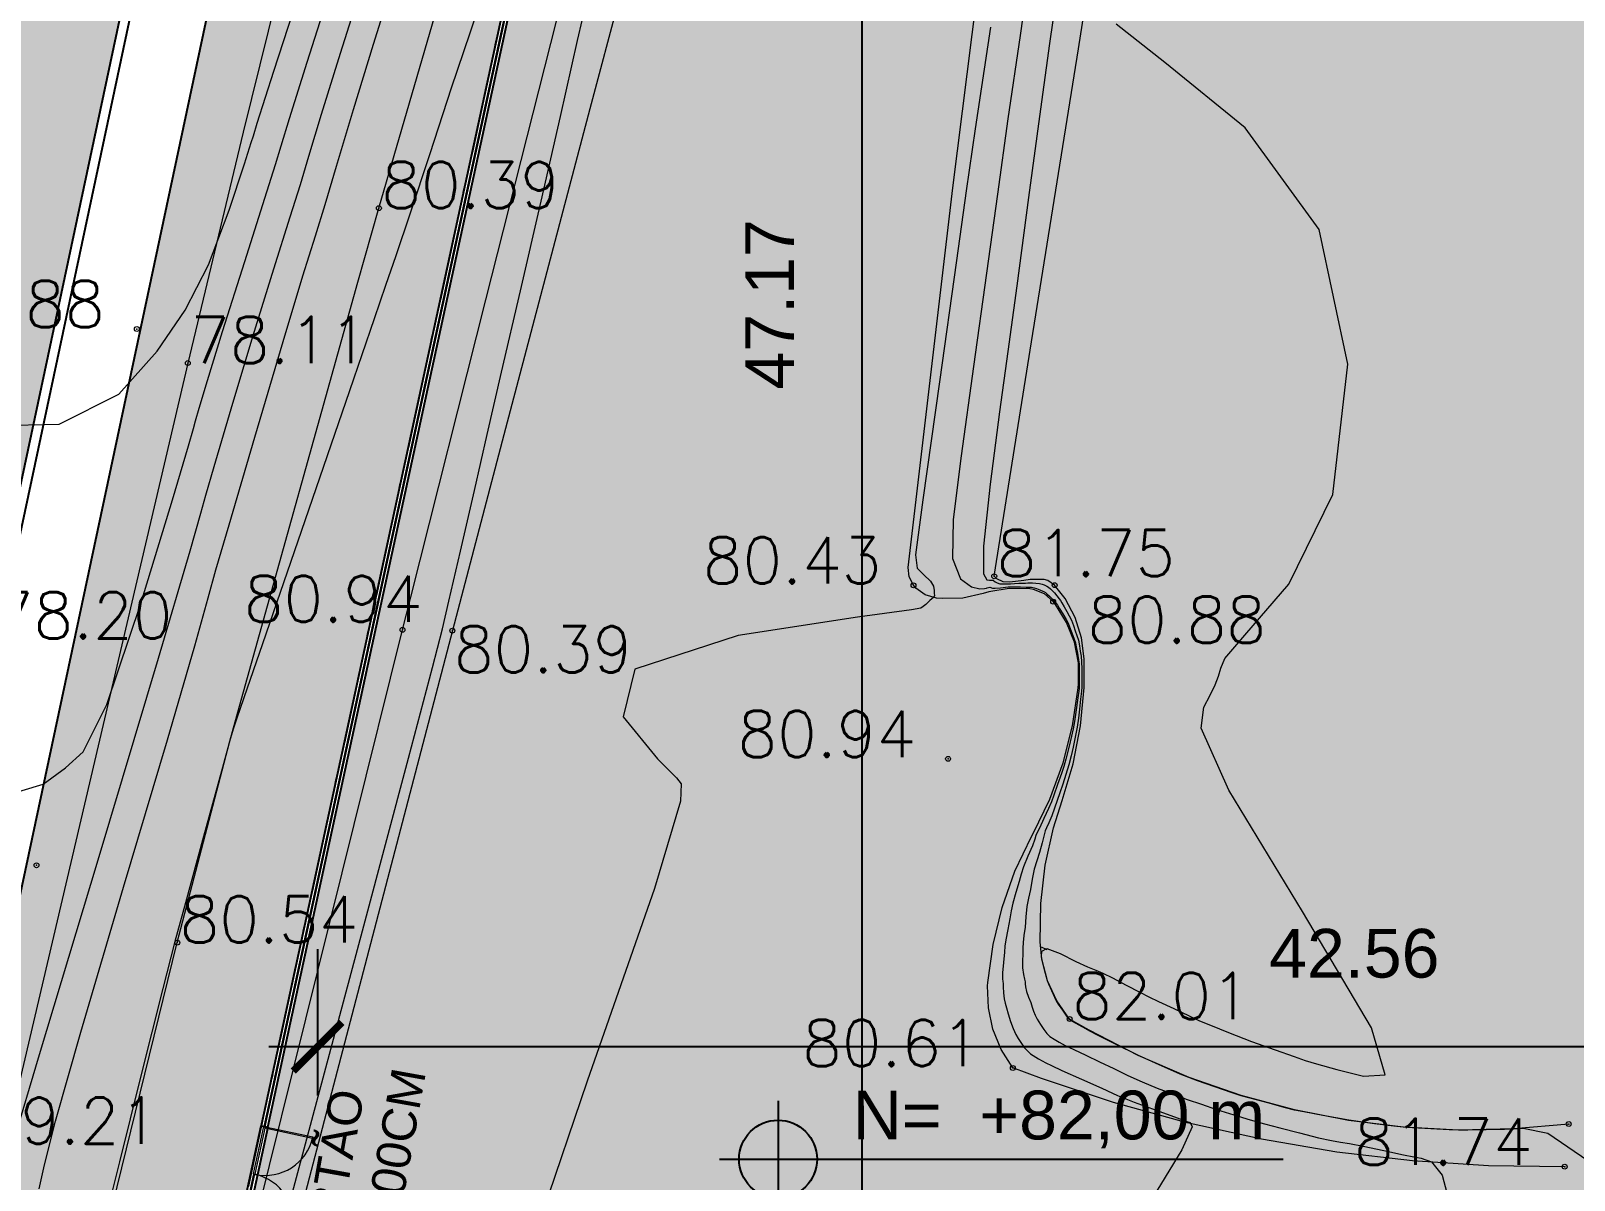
# Model space of a CAD drawing. Header units: inches. Extents: x 1286 to 7442, y -84 to 3420.
# Drawn here: x 1816.28 to 1847.95, y 50.86 to 74.44 of the extents above; entities that cross this region are included whole.
import ezdxf

# ---------------------------------------------------------------- set-up
doc = ezdxf.new("R2010")
doc.units = ezdxf.units.IN
doc.header["$LTSCALE"] = 3
doc.header["$MEASUREMENT"] = 0
doc.linetypes.add('DASHDOT', pattern=[1, 0.5, -0.25, 0, -0.25])
for name, color, linetype in [('ARQ_COTAS', 133, 'Continuous'), ('ARQ_HATCH', 8, 'Continuous'), ('ARQ_LIMITE', 6, 'DASHDOT'), ('ARQ_NÍVEIS', 160, 'Continuous'), ('ARQ_PONTO', 133, 'Continuous'), ('ARQ_RUA', 250, 'Continuous'), ('ARQ_TEXTO', 133, 'Continuous')]:
    doc.layers.add(name, color=color, linetype=linetype)
doc.layers.add('ARQ_ESQUADRIAS', color=3, linetype='Continuous', lineweight=5)
doc.layers.add('ARQ_TOPOGRAFIA', color=8, linetype='Continuous', lineweight=5)
doc.styles.add('1-500', font='arial.ttf', dxfattribs={"height": 1})
doc.styles.add('ROMAN', font='romans__.ttf', dxfattribs={"height": 0.75})
doc.dimstyles.new('1 - 500', dxfattribs={"dimscale": 2, "dimtxt": 1, "dimasz": 0.5, "dimexe": 0.5, "dimexo": 0.5, "dimgap": 0.7, "dimtad": 1, "dimzin": 4, "dimdsep": 46, "dimtxsty": '1-500', "dimblk": 'ARCHTICK', "dimcen": 0.1, "dimdle": 0.5, "dimclrd": 256, "dimclre": 256, "dimclrt": 256, "dimazin": 0, "dimtfac": 1, "dimtix": 1, "dimtofl": 0, "dimtmove": 2, "dimatfit": 3, "dimldrblk": 'OPEN90', "dimfxl": 1, "dimfxlon": 1, "dimtolj": 1, "dimtzin": 0, "dimlwd": -1, "dimlwe": -1, "dimarcsym": 0})

# ---------------------------------------------------------------- blocks, each defined once
blk = doc.blocks.new('_ArchTick')
at = {"color": 0, "linetype": 'ByBlock', "const_width": 0.15}
blk.add_lwpolyline([(-0.5, -0.5), (0.5, 0.5)], dxfattribs=at)
blk = doc.blocks.new('*D8')
at = {"layer": 'ARQ_COTAS', "transparency": 16777216}
for p, q in [((1833.337, 44.242), (1833.337, 93.41)), ((1835.337, 92.41), (1832.337, 92.41)), ((1835.337, 45.242), (1832.337, 45.242))]:
    blk.add_line(p, q, dxfattribs=at)
at = {"layer": 'Defpoints', "color": 0, "transparency": 16777216}
for p in [(1833.337, 92.41), (1836.424, 92.41), (1836.424, 45.242)]:
    blk.add_point(p, dxfattribs=at)
at = {"layer": 'ARQ_COTAS', "transparency": 16777216}
for p, rotation in [((1833.337, 92.41), 90), ((1833.337, 45.242), 270)]:
    blk.add_blockref('_ArchTick', p, dxfattribs=dict(at, rotation=rotation))
at = {"layer": 'ARQ_COTAS', "transparency": 16777216, "insert": (1831.435, 68.826), "char_height": 1, "attachment_point": 5, "rotation": 90, "style": '1-500'}
blk.add_mtext('\\A1;47.17', dxfattribs=at)
blk = doc.blocks.new('_Open90')
at = {"color": 0, "linetype": 'ByBlock', "lineweight": -2}
for p, q in [((-0.5, 0.5), (0, 0)), ((0, 0), (-1, 0)), ((0, 0), (-0.5, -0.5))]:
    blk.add_line(p, q, dxfattribs=at)
blk = doc.blocks.new('*D52')
at = {"layer": 'ARQ_COTAS', "transparency": 16777216}
for p, q in [((1822.158, 55.599), (1822.158, 52.599)), ((1864.713, 55.599), (1864.713, 52.599)), ((1865.713, 53.599), (1821.158, 53.599))]:
    blk.add_line(p, q, dxfattribs=at)
at = {"layer": 'Defpoints', "color": 0, "transparency": 16777216}
for p in [(1822.158, 57.311), (1864.713, 57.311), (1822.158, 53.599)]:
    blk.add_point(p, dxfattribs=at)
at = {"layer": 'ARQ_COTAS', "transparency": 16777216, "rotation": 180}
blk.add_blockref('_ArchTick', (1822.158, 53.599), dxfattribs=at)
at = {"layer": 'ARQ_COTAS', "transparency": 16777216}
blk.add_blockref('_ArchTick', (1864.713, 53.599), dxfattribs=at)
at = {"layer": 'ARQ_COTAS', "transparency": 16777216, "insert": (1843.436, 55.509), "char_height": 1, "attachment_point": 5, "style": '1-500'}
blk.add_mtext('\\A1;42.56', dxfattribs=at)
blk = doc.blocks.new('n')
at = {"layer": 'ARQ_NÍVEIS'}
h = blk.add_hatch(color=256, dxfattribs=at)
h.dxf.hatch_style = 1
h.paths.add_polyline_path([(0.1, 0), (0, 0), (0, -0.1, 0.414214)])
h.paths.add_polyline_path([(0, 0.1, 0.414214), (-0.1, 0), (0, 0)])
blk.add_line((-0.15, 0), (1.2954, 0), dxfattribs=at)
at = {"layer": 'ARQ_NÍVEIS', "flags": 128}
blk.add_lwpolyline([(0, 0.15), (0, -0.15)], dxfattribs=at)
at = {"layer": 'ARQ_NÍVEIS'}
blk.add_circle((0, 0), 0.1, dxfattribs=at)

msp = doc.modelspace()

# ---------------------------------------------------------------- hatches: boundary and pattern name
at = {"layer": 'ARQ_HATCH', "transparency": 33554559}
h = msp.add_hatch(color=9, dxfattribs=at)
h.dxf.hatch_style = 1
edge = h.paths.add_edge_path()
edge.add_line((1806.504, 11.293), (1791.287, 14.6))
edge.add_line((1791.287, 14.6), (1796.219, 37.297))
edge.add_line((1796.219, 37.297), (1801.852, 63.155))
edge.add_line((1801.852, 63.155), (1809.764, 99.006))
edge.add_line((1809.764, 99.006), (1817.55, 134.379))
edge.add_line((1817.55, 134.379), (1822.677, 158.271))
edge.add_line((1822.677, 158.271), (1826.527, 176.002))
edge.add_line((1826.527, 176.002), (1831.586, 199.688))
edge.add_line((1831.586, 199.688), (1836.786, 223.275))
edge.add_line((1836.786, 223.275), (1840.065, 238.333))
edge.add_line((1840.065, 238.333), (1843.03, 252.125))
edge.add_line((1843.03, 252.125), (1845.037, 261.723))
edge.add_line((1845.037, 261.723), (1857.597, 260.472))
edge.add_line((1857.597, 260.472), (1840.84, 181.521))
edge.add_line((1840.84, 181.521), (1812.17, 46.849))
edge.add_arc((1816.083, 46.016), 4, 167.982, 267.2421)
edge.add_line((1815.89, 42.021), (1822.336, 41.71))
edge.add_line((1822.336, 41.71), (1842.888, 40.109))
edge.add_line((1842.888, 40.109), (1866.465, 39.914))
edge.add_line((1866.465, 39.914), (1866.158, 28.097))
edge.add_arc((1801.742, -6445.566), 6473.984, 89.4298998, 89.7323738)
edge.add_arc((1836.368, -252.101), 280.482, 90.89616, 92.2112)
edge.add_arc((1826.309, 8.433), 19.754, 92.2117, 97.167)
edge.add_arc((1828.171, -6.378), 34.681, 97.1673, 102.1246)
edge.add_arc((1826.384, 1.942), 26.172, 102.1247, 107.8305)
edge.add_arc((1827.748, -2.299), 30.626, 107.8305, 113.5369)
edge.add_arc((1820.807, 13.637), 13.245, 113.5372, 122.2153)
edge.add_arc((1820.855, 13.561), 13.334, 122.2153, 130.9005)
edge.add_arc((1820.51, 13.959), 12.807, 130.9005, 139.761)
edge.add_arc((1819.12, 15.135), 10.987, 139.7613, 148.6181)
edge.add_arc((1829.934, 8.54), 23.653, 148.6185, 154.6538)
edge.add_arc((1821.164, 12.694), 13.949, 154.6539, 160.6883)
edge.add_arc((1842.057, 5.372), 36.089, 160.6883, 164.439)
edge.add_arc((1835.687, 7.146), 29.476, 164.439, 168.1898)
edge.add_arc((1835.687, 7.146), 29.476, 168.1898, 171.912)
at = {"layer": 'ARQ_HATCH', "transparency": 33554534}
h = msp.add_hatch(color=124, dxfattribs=at)
h.dxf.hatch_style = 1
h.paths.add_polyline_path([(1862.415, 243.07), (1855.729, 243.289), (1842.542, 181.158), (1813.872, 46.487, 0.462383), (1815.974, 43.759), (1821.984, 43.469, 0.282847), (1824.976, 45.116), (1820.52, 45.132), (1819.731, 46.113), (1820.579, 50.022), (1821.002, 51.976)])
at = {"layer": 'ARQ_HATCH'}
h = msp.add_hatch(dxfattribs=at)
h.set_pattern_fill('HONEY', color=8, scale=2, angle=315)
edge = h.paths.add_edge_path()
edge.add_line((2027.264, 74.93), (2031.411, 91.984))
edge.add_arc((2033.257, 91.535), 1.9, 110.5827, 166.3343, ccw=False)
edge.add_line((2032.589, 93.314), (2037.862, 95.294))
edge.add_line((2037.862, 95.294), (2043.072, 105.921))
edge.add_arc((2044.778, 105.084), 1.9, 116.9291, 153.883, ccw=False)
edge.add_line((2043.918, 106.778), (2053.022, 111.403))
edge.add_line((2053.022, 111.403), (2056.359, 118.186))
edge.add_line((2056.359, 118.186), (2053.504, 119.755))
edge.add_line((2053.504, 119.755), (2054.319, 121.252))
edge.add_line((2054.319, 121.252), (2043.547, 126.331))
edge.add_line((2043.547, 126.331), (2037.445, 128.066))
edge.add_arc((2037.965, 129.894), 1.9, 180.4111, 254.1232, ccw=False)
edge.add_line((2036.065, 129.88), (2035.938, 147.537))
edge.add_line((2035.938, 147.537), (2028.886, 160.068))
edge.add_line((2028.886, 160.068), (2019.552, 156.905))
edge.add_line((2019.552, 156.905), (2019.225, 96.389))
edge.add_arc((2015.225, 96.41), 4, 270, 359.69, ccw=False)
edge.add_line((2015.225, 92.41), (1829.908, 92.41))
edge.add_line((1829.908, 92.41), (1821.139, 51.947))
edge.add_line((1821.139, 51.947), (1820.715, 49.992))
edge.add_line((1820.715, 49.992), (1819.882, 46.148))
edge.add_line((1819.882, 46.148), (1820.587, 45.272))
edge.add_line((1820.587, 45.272), (1825.662, 45.254))
edge.add_line((1825.662, 45.254), (1825.661, 45.114))
edge.add_line((1825.661, 45.114), (1837.918, 45.07))
edge.add_line((1837.918, 45.07), (1837.918, 45.26))
edge.add_line((1837.918, 45.26), (1843.088, 45.242))
edge.add_line((1843.088, 45.242), (1847.116, 49.563))
edge.add_arc((1847.482, 49.222), 0.5, 89.7692, 137.0088, ccw=False)
edge.add_line((1847.484, 49.722), (1868.081, 49.639))
edge.add_arc((1868.079, 49.139), 0.5, 33.184, 89.7692, ccw=False)
edge.add_line((1868.498, 49.413), (1870.973, 45.627))
edge.add_line((1870.973, 45.627), (1900.946, 45.506))
edge.add_line((1900.946, 45.506), (1898.82, 48.738))
edge.add_arc((1899.238, 49.013), 0.5, 89.7692, 213.3425, ccw=False)
edge.add_line((1899.24, 49.513), (1901.824, 49.503))
edge.add_arc((1901.822, 49.003), 0.5, 34.9451, 89.7692, ccw=False)
edge.add_line((1902.231, 49.289), (1904.886, 45.491))
edge.add_line((1904.886, 45.491), (1942.564, 45.339))
edge.add_line((1942.564, 45.339), (1940.438, 48.571))
edge.add_arc((1940.855, 48.846), 0.5, 89.7692, 213.3425, ccw=False)
edge.add_line((1940.857, 49.346), (1943.258, 49.336))
edge.add_arc((1943.256, 48.836), 0.5, 34.9451, 89.7692, ccw=False)
edge.add_line((1943.665, 49.122), (1946.32, 45.324))
edge.add_line((1946.32, 45.324), (1986.562, 45.161))
edge.add_line((1986.562, 45.161), (1983.055, 48.302))
edge.add_arc((1983.388, 48.674), 0.5, 89.7692, 228.1578, ccw=False)
edge.add_line((1983.39, 49.174), (1987.306, 49.159))
edge.add_arc((1987.304, 48.659), 0.5, 48.4606, 89.7692, ccw=False)
edge.add_line((1987.635, 49.033), (1990.329, 46.646))
edge.add_line((1990.329, 46.646), (2013.484, 46.553))
edge.add_line((2013.484, 46.553), (2013.545, 51.582))
edge.add_line((2013.545, 51.582), (2012.45, 52.795))
edge.add_arc((2013.861, 54.068), 1.9, 164.556, 222.0669, ccw=False)
edge.add_line((2012.029, 54.574), (2016.298, 70.026))
edge.add_arc((2018.13, 69.52), 1.9, 110.3274, 164.556, ccw=False)
edge.add_line((2017.47, 71.302), (2027.264, 74.93))
h.paths.add_polyline_path([(1891.928, 70.998), (1891.816, 65.099), (1891.77, 62.699), (1891.659, 56.8), (1864.713, 57.311), (1864.983, 71.509)], flags=16)

# ---------------------------------------------------------------- linework, layer by layer
at = {"layer": 'ARQ_ESQUADRIAS'}
for points in [[(1862.426, 242.86), (1821.056, 51.965), (1821.085, 51.958), (1862.455, 242.853)], [(1820.873, 50.981), (1820.844, 50.988), (1821.056, 51.965), (1821.085, 51.958), (1820.873, 50.981)], [(1820.873, 50.981), (1820.844, 50.988), (1820.632, 50.01), (1820.662, 50.004), (1820.873, 50.981)]]:
    msp.add_lwpolyline(points, dxfattribs=at)
at = {"layer": 'ARQ_ESQUADRIAS', "color": 8}
msp.add_lwpolyline([(1822.063, 51.747), (1822.056, 51.717), (1821.079, 51.929), (1821.085, 51.958), (1822.063, 51.747)], dxfattribs=at)
for centre, start, end in [((1821.085, 51.958), 257.7722, 347.7722), ((1820.662, 50.004), 347.7722, 77.7722)]:
    msp.add_arc(centre, 1, start, end, dxfattribs=at)
at = {"layer": 'ARQ_LIMITE'}
msp.add_lwpolyline([(2056.769, 121.36), (2043.891, 127.382), (2037.172, 129.104), (2037.068, 147.977), (2018.123, 181.641), (2010.09, 199.669), (2002.341, 209.816), (1990.861, 216.902), (1967.983, 225.269), (1944.921, 233.571), (1920.735, 240.122), (1908.659, 241.553), (1862.415, 243.07), (1819.128, 43.327), (1856.893, 43.193), (1888.226, 42.531), (2013.662, 42.552), (2013.772, 51.782), (2018.174, 69.445), (2029.092, 73.439), (2033.345, 91.354), (2039.202, 93.554), (2044.83, 104.92), (2054.541, 109.975)], dxfattribs=at)
at = {"layer": 'ARQ_RUA'}
for points in [[(1826.873, 45.109, -0.334107), (1821.9, 41.731), (1815.89, 42.021, -0.462383), (1812.17, 46.849), (1840.84, 181.521), (1857.597, 260.472)], [(1826.661, 45.11, -0.330192), (1821.91, 41.931), (1815.9, 42.221, -0.462383), (1812.366, 46.807), (1841.035, 181.479), (1857.797, 260.452)], [(1824.976, 45.116, -0.282847), (1821.984, 43.469), (1815.974, 43.759, -0.462383), (1813.872, 46.487), (1842.542, 181.158), (1859.339, 260.298)]]:
    msp.add_lwpolyline(points, format="xyb", dxfattribs=at)
for points in [[(1862.372, 242.871), (1821.002, 51.976), (1821.139, 51.947), (1862.514, 242.867)], [(1820.579, 50.022), (1821.002, 51.976)], [(1821.139, 51.947), (1820.715, 49.992)]]:
    msp.add_lwpolyline(points, dxfattribs=at)
at = {"layer": 'ARQ_TOPOGRAFIA', "linetype": 'Continuous', "ltscale": 0.4}
for p, q in [((1822.572, 80.246, 77.323), (1820.634, 72.36, 77.817)), ((1829.341, 78.861, 80.115), (1827.75, 72.839, 80.213)), ((1835.193, 71.217, 80.279), (1836.084, 78.245, 80.15)), ((1837.774, 74.068, 81.981), (1838.348, 77.673, 82.058)), ((1825.614, 68.922, 80.842), (1827.324, 75.681, 80.749)), ((1823.418, 70.8, 80.391), (1824.708, 75.225, 80.367)), ((1836.814, 68.061, 81.851), (1837.774, 74.068, 81.981)), ((1827.75, 72.839, 80.213), (1825.982, 66.149, 80.322)), ((1820.634, 72.36, 77.817), (1819.496, 67.622, 78.113)), ((1834.283, 63.428, 80.423), (1835.193, 71.217, 80.279)), ((1822.987, 69.285, 80.406), (1823.418, 70.8, 80.391)), ((1820.555, 60.585, 80.495), (1822.987, 69.285, 80.406)), ((1824.072, 62.822, 80.926), (1825.614, 68.922, 80.842)), ((1836.046, 63.251, 81.748), (1836.814, 68.061, 81.851)), ((1819.496, 67.622, 78.113), (1815.668, 51.277, 78.904)), ((1825.982, 66.149, 80.322), (1824.926, 62.134, 80.388)), ((1834.298, 63.24, 80.426), (1834.283, 63.428, 80.423)), ((1834.388, 63.063, 80.429), (1834.298, 63.24, 80.426)), ((1834.44, 63.005, 80.44), (1834.388, 63.063, 80.429)), ((1836.046, 63.249, 81.748), (1836.046, 63.251, 81.748)), ((1836.096, 63.197, 81.758), (1836.046, 63.249, 81.748)), ((1836.231, 63.137, 81.779), (1836.096, 63.197, 81.758)), ((1836.364, 63.126, 81.799), (1836.231, 63.137, 81.779)), ((1836.655, 63.159, 81.843), (1836.364, 63.126, 81.799)), ((1836.782, 63.184, 81.862), (1836.655, 63.159, 81.843)), ((1837.074, 63.181, 81.906), (1836.782, 63.184, 81.862)), ((1837.149, 63.162, 81.917), (1837.074, 63.181, 81.906)), ((1837.286, 63.067, 81.941), (1837.149, 63.162, 81.917)), ((1837.5, 62.79, 81.944), (1837.286, 63.067, 81.941)), ((1823.903, 62.149, 80.935), (1824.072, 62.822, 80.926)), ((1834.632, 62.867, 80.473), (1834.44, 63.005, 80.44)), ((1834.86, 62.801, 80.506), (1834.632, 62.867, 80.473)), ((1834.981, 62.79, 80.524), (1834.86, 62.801, 80.506)), ((1835.405, 62.803, 80.588), (1834.981, 62.79, 80.524)), ((1835.819, 62.896, 80.652), (1835.405, 62.803, 80.588)), ((1835.934, 62.93, 80.67), (1835.819, 62.896, 80.652)), ((1836.352, 63, 80.733), (1835.934, 62.93, 80.67)), ((1836.775, 62.991, 80.797), (1836.352, 63, 80.733)), ((1836.852, 62.978, 80.807), (1836.775, 62.991, 80.797)), ((1837.075, 62.887, 80.841), (1836.852, 62.978, 80.807)), ((1837.255, 62.728, 80.875), (1837.075, 62.887, 80.841)), ((1837.302, 62.669, 80.873), (1837.255, 62.728, 80.875)), ((1837.706, 62.405, 81.947), (1837.5, 62.79, 81.944)), ((1837.532, 62.302, 80.862), (1837.302, 62.669, 80.873)), ((1837.839, 61.989, 81.95), (1837.706, 62.405, 81.947)), ((1819.645, 45.03, 80.795), (1823.903, 62.149, 80.935)), ((1824.926, 62.134, 80.388), (1820.278, 44.365, 80.321)), ((1837.69, 61.899, 80.851), (1837.532, 62.302, 80.862)), ((1837.772, 61.474, 80.84), (1837.69, 61.899, 80.851)), ((1837.894, 61.556, 81.953), (1837.839, 61.989, 81.95)), ((1837.775, 61.041, 80.829), (1837.772, 61.474, 80.84)), ((1837.892, 60.966, 81.958), (1837.894, 61.556, 81.953)), ((1837.652, 60.182, 80.806), (1837.768, 60.961, 80.827)), ((1837.768, 60.961, 80.827), (1837.775, 61.041, 80.829)), ((1837.819, 60.178, 81.964), (1837.892, 60.966, 81.958)), ((1820.359, 59.866, 80.502), (1820.555, 60.585, 80.495)), ((1837.458, 59.419, 80.784), (1837.652, 60.182, 80.806)), ((1837.668, 59.402, 81.97), (1837.819, 60.178, 81.964)), ((1819.28, 55.734, 80.544), (1820.359, 59.866, 80.502)), ((1837.187, 58.679, 80.763), (1837.458, 59.419, 80.784)), ((1837.439, 58.646, 81.976), (1837.668, 59.402, 81.97)), ((1836.843, 57.971, 80.741), (1837.187, 58.679, 80.763)), ((1837.263, 58.09, 81.981), (1837.439, 58.646, 81.976)), ((1836.809, 57.908, 80.739), (1836.843, 57.971, 80.741)), ((1837.092, 57.32, 81.987), (1837.263, 58.09, 81.981)), ((1836.472, 57.198, 80.718), (1836.809, 57.908, 80.739)), ((1836.21, 56.457, 80.696), (1836.472, 57.198, 80.718)), ((1836.999, 56.537, 81.993), (1837.092, 57.32, 81.987)), ((1836.023, 55.694, 80.675), (1836.21, 56.457, 80.696)), ((1836.986, 55.748, 81.999), (1836.999, 56.537, 81.993)), ((1837.023, 55.393, 82.002), (1836.986, 55.748, 81.999)), ((1817.953, 50.337, 80.555), (1819.28, 55.734, 80.544)), ((1835.916, 54.916, 80.654), (1836.023, 55.694, 80.675)), ((1837.14, 54.953, 82.005), (1837.023, 55.393, 82.002)), ((1835.911, 54.846, 80.652), (1835.916, 54.916, 80.654)), ((1835.925, 54.397, 80.64), (1835.911, 54.846, 80.652)), ((1837.332, 54.54, 82.009), (1837.14, 54.953, 82.005)), ((1837.594, 54.167, 82.012), (1837.332, 54.54, 82.009)), ((1836.017, 53.958, 80.629), (1835.925, 54.397, 80.64)), ((1837.995, 53.935, 82.012), (1837.594, 54.167, 82.012)), ((1836.187, 53.542, 80.617), (1836.017, 53.958, 80.629)), ((1839.003, 53.416, 82.011), (1837.995, 53.935, 82.012)), ((1836.427, 53.163, 80.606), (1836.187, 53.542, 80.617)), ((1840.044, 52.97, 82.009), (1839.003, 53.416, 82.011)), ((1837.013, 52.945, 80.667), (1836.427, 53.163, 80.606)), ((1838.497, 52.453, 80.821), (1837.013, 52.945, 80.667)), ((1841.114, 52.599, 82.008), (1840.044, 52.97, 82.009)), ((1842.208, 52.304, 82.007), (1841.114, 52.599, 82.008)), ((1840.005, 52.037, 80.974), (1838.497, 52.453, 80.821)), ((1843.319, 52.087, 82.006), (1842.208, 52.304, 82.007)), ((1841.532, 51.699, 81.127), (1840.005, 52.037, 80.974)), ((1844.444, 51.949, 82.005), (1843.319, 52.087, 82.006)), ((1845.575, 51.89, 82.004), (1844.444, 51.949, 82.005)), ((1847.836, 52.013, 82.002), (1846.708, 51.912, 82.003)), ((1843.075, 51.439, 81.281), (1841.532, 51.699, 81.127)), ((1846.708, 51.912, 82.003), (1845.575, 51.89, 82.004)), ((1844.628, 51.259, 81.434), (1843.075, 51.439, 81.281)), ((1846.189, 51.158, 81.588), (1844.628, 51.259, 81.434)), ((1847.753, 51.137, 81.741), (1846.189, 51.158, 81.588))]:
    msp.add_line(p, q, dxfattribs=at)
at = {"layer": 'ARQ_TOPOGRAFIA', "ltscale": 0.4}
for p, q in [((1821.264, 73.607), (1821.995, 75.875)), ((1821.946, 73.793), (1822.573, 75.751)), ((1836.809, 75.939), (1836.575, 74.345)), ((1822.627, 73.98), (1823.15, 75.627)), ((1823.308, 74.167), (1823.727, 75.502)), ((1827.496, 74.237), (1827.815, 75.628)), ((1825.607, 75.344), (1825.283, 74.39)), ((1837.342, 75.293), (1837.183, 74.176)), ((1835.967, 74.514), (1835.656, 72.428)), ((1839.547, 73.787), (1838.548, 74.577)), ((1822.899, 72.825), (1823.308, 74.167)), ((1825.283, 74.39), (1824.903, 73.259)), ((1827.142, 72.677), (1827.496, 74.237)), ((1836.575, 74.345), (1836.325, 72.629)), ((1837.183, 74.176), (1836.994, 72.83)), ((1822.24, 72.731), (1822.627, 73.98)), ((1820.923, 72.542), (1821.264, 73.607)), ((1821.582, 72.636), (1821.946, 73.793)), ((1841.196, 72.445), (1839.547, 73.787)), ((1824.903, 73.259), (1824.461, 71.917)), ((1820.843, 72.284), (1820.923, 72.542)), ((1821.412, 72.077), (1821.582, 72.636)), ((1821.981, 71.869), (1822.24, 72.731)), ((1822.551, 71.662), (1822.899, 72.825)), ((1826.746, 70.944), (1827.142, 72.677)), ((1836.325, 72.629), (1836.11, 71.085)), ((1836.994, 72.83), (1836.749, 71.016)), ((1820.8, 72.146), (1820.843, 72.284)), ((1835.656, 72.428), (1835.472, 71.155)), ((1842.711, 70.362), (1841.196, 72.445)), ((1820.661, 71.708), (1820.8, 72.146)), ((1821.297, 71.696), (1821.412, 72.077)), ((1824.461, 71.917), (1824.052, 70.674)), ((1820.346, 70.758), (1820.661, 71.708)), ((1821.079, 71.007), (1821.297, 71.696)), ((1821.806, 71.286), (1821.981, 71.869)), ((1822.315, 70.875), (1822.551, 71.662)), ((1821.599, 70.621), (1821.806, 71.286)), ((1820.664, 69.704), (1821.079, 71.007)), ((1826.322, 69.103), (1826.746, 70.944)), ((1835.472, 71.155), (1835.272, 69.727)), ((1836.11, 71.085), (1835.889, 69.468)), ((1836.749, 71.016), (1836.507, 69.208)), ((1819.919, 69.637), (1820.346, 70.758)), ((1822.119, 70.235), (1822.315, 70.875)), ((1823.418, 70.8), (1823.418, 70.8)), ((1824.052, 70.674), (1823.763, 69.819)), ((1821.262, 69.556), (1821.599, 70.621)), ((1843.302, 67.599), (1842.711, 70.362)), ((1821.86, 69.409), (1822.119, 70.235)), ((1820.21, 68.273), (1820.664, 69.704)), ((1823.763, 69.819), (1823.556, 69.216)), ((1835.272, 69.727), (1834.922, 67.238)), ((1819.444, 68.708), (1819.919, 69.637)), ((1820.83, 68.17), (1821.262, 69.556)), ((1821.45, 68.066), (1821.86, 69.409)), ((1835.889, 69.468), (1835.623, 67.55)), ((1823.556, 69.216), (1823.321, 68.531)), ((1825.937, 67.435), (1826.322, 69.103)), ((1836.507, 69.208), (1836.324, 67.862)), ((1818.869, 67.863), (1819.444, 68.708)), ((1823.321, 68.531), (1822.812, 67.05)), ((1818.45, 68.321), (1818.45, 68.321)), ((1819.9, 67.264), (1820.21, 68.273)), ((1820.385, 66.684), (1820.83, 68.17)), ((1818.082, 66.981), (1818.869, 67.863)), ((1820.869, 66.104), (1821.45, 68.066)), ((1836.324, 67.862), (1836.156, 66.623)), ((1819.496, 67.622), (1819.496, 67.622)), ((1835.623, 67.55), (1835.368, 65.721)), ((1842.996, 64.923), (1843.302, 67.599)), ((1819.732, 66.697), (1819.9, 67.264)), ((1825.643, 66.156), (1825.937, 67.435)), ((1834.922, 67.238), (1834.581, 64.819)), ((1816.858, 66.366), (1818.082, 66.981)), ((1822.812, 67.05), (1821.897, 64.388)), ((1819.657, 66.439), (1819.732, 66.697)), ((1820.037, 65.502), (1820.385, 66.684)), ((1836.156, 66.623), (1835.963, 65.139)), ((1815.129, 66.331), (1816.858, 66.366)), ((1819.511, 65.923), (1819.612, 66.278)), ((1819.612, 66.278), (1819.657, 66.439)), ((1819.184, 64.819), (1819.511, 65.923)), ((1820.342, 64.307), (1820.869, 66.104)), ((1825.381, 65.009), (1825.643, 66.156)), ((1835.368, 65.721), (1835.204, 64.411)), ((1819.865, 64.91), (1820.037, 65.502)), ((1825.092, 63.761), (1825.381, 65.009)), ((1835.963, 65.139), (1835.828, 63.869)), ((1818.534, 62.689), (1819.184, 64.819)), ((1819.762, 64.543), (1819.865, 64.91)), ((1834.581, 64.819), (1834.433, 63.691)), ((1842.093, 63.084), (1842.996, 64.923)), ((1819.545, 63.774), (1819.762, 64.543)), ((1820.073, 63.381), (1820.342, 64.307)), ((1821.897, 64.388), (1821.027, 61.862)), ((1835.204, 64.411), (1835.19, 63.611)), ((1818.894, 61.57), (1819.545, 63.774)), ((1824.855, 62.736), (1825.092, 63.761)), ((1834.433, 63.691), (1834.462, 63.415)), ((1835.828, 63.869), (1835.824, 63.296)), ((1819.912, 62.807), (1820.073, 63.381)), ((1834.462, 63.415), (1834.598, 63.279)), ((1835.19, 63.611), (1835.353, 63.198)), ((1834.388, 63.063), (1834.388, 63.063)), ((1834.598, 63.279), (1834.739, 63.151)), ((1834.739, 63.151), (1834.802, 63.043)), ((1834.802, 63.043), (1834.814, 62.959)), ((1835.353, 63.198), (1835.579, 63.035)), ((1835.579, 63.035), (1835.75, 62.994)), ((1835.824, 63.296), (1835.891, 63.179)), ((1835.891, 63.179), (1835.948, 63.166)), ((1835.948, 63.166), (1835.98, 63.168)), ((1835.98, 63.168), (1835.993, 63.17)), ((1835.993, 63.17), (1835.999, 63.17)), ((1835.999, 63.17), (1836.008, 63.172)), ((1836.008, 63.172), (1836.022, 63.168)), ((1836.022, 63.168), (1836.041, 63.154)), ((1836.041, 63.154), (1836.068, 63.133)), ((1836.046, 63.249), (1836.046, 63.249)), ((1836.068, 63.133), (1836.108, 63.111)), ((1836.108, 63.111), (1836.158, 63.096)), ((1836.158, 63.096), (1836.21, 63.094)), ((1836.172, 63.014), (1836.277, 63.027)), ((1836.21, 63.094), (1836.262, 63.096)), ((1836.262, 63.096), (1836.314, 63.096)), ((1836.277, 63.027), (1836.333, 63.032)), ((1836.314, 63.096), (1836.378, 63.095)), ((1836.333, 63.032), (1836.361, 63.033)), ((1836.361, 63.033), (1836.396, 63.035)), ((1836.378, 63.095), (1836.462, 63.1)), ((1836.396, 63.035), (1836.468, 63.035)), ((1836.462, 63.1), (1836.55, 63.106)), ((1836.468, 63.035), (1836.587, 63.031)), ((1836.55, 63.106), (1836.626, 63.107)), ((1836.587, 63.031), (1836.701, 63.027)), ((1836.626, 63.107), (1836.686, 63.107)), ((1836.686, 63.107), (1836.735, 63.111)), ((1836.701, 63.027), (1836.759, 63.026)), ((1836.735, 63.111), (1836.77, 63.115)), ((1836.77, 63.115), (1836.795, 63.115)), ((1836.795, 63.115), (1836.833, 63.113)), ((1836.833, 63.113), (1836.9, 63.109)), ((1836.9, 63.109), (1836.975, 63.101)), ((1836.975, 63.101), (1837.03, 63.087)), ((1837.03, 63.087), (1837.068, 63.073)), ((1837.068, 63.073), (1837.097, 63.062)), ((1837.097, 63.062), (1837.126, 63.048)), ((1837.126, 63.048), (1837.161, 63.024)), ((1837.286, 63.067), (1837.286, 63.067)), ((1841.187, 62.044), (1842.093, 63.084)), ((1819.638, 61.822), (1819.912, 62.807)), ((1824.72, 62.169), (1824.855, 62.736)), ((1834.687, 62.715), (1834.645, 62.672)), ((1834.724, 62.753), (1834.687, 62.715)), ((1834.766, 62.785), (1834.724, 62.753)), ((1834.801, 62.81), (1834.766, 62.785)), ((1834.816, 62.831), (1834.801, 62.81)), ((1834.814, 62.959), (1834.816, 62.898)), ((1834.816, 62.898), (1834.817, 62.857)), ((1834.817, 62.857), (1834.816, 62.831)), ((1835.75, 62.994), (1835.848, 63.001)), ((1835.848, 63.001), (1835.887, 63.008)), ((1835.887, 63.008), (1835.904, 63.012)), ((1835.904, 63.012), (1835.93, 63.018)), ((1835.93, 63.018), (1835.958, 63.022)), ((1835.958, 63.022), (1835.975, 63.019)), ((1835.975, 63.019), (1835.987, 63.011)), ((1835.987, 63.011), (1836.009, 63.003)), ((1836.009, 63.003), (1836.066, 63.002)), ((1836.066, 63.002), (1836.172, 63.014)), ((1836.759, 63.026), (1836.783, 63.025)), ((1836.783, 63.025), (1836.808, 63.022)), ((1836.808, 63.022), (1836.837, 63.017)), ((1836.837, 63.017), (1836.868, 63.013)), ((1836.868, 63.013), (1836.913, 63)), ((1836.913, 63), (1836.982, 62.972)), ((1836.982, 62.972), (1837.046, 62.944)), ((1837.046, 62.944), (1837.077, 62.931)), ((1837.077, 62.931), (1837.087, 62.926)), ((1837.087, 62.926), (1837.099, 62.917)), ((1837.099, 62.917), (1837.128, 62.891)), ((1837.128, 62.891), (1837.182, 62.84)), ((1837.161, 63.024), (1837.2, 62.994)), ((1837.182, 62.84), (1837.237, 62.787)), ((1837.2, 62.994), (1837.238, 62.959)), ((1837.237, 62.787), (1837.269, 62.753)), ((1837.238, 62.959), (1837.282, 62.911)), ((1837.255, 62.728), (1837.255, 62.728)), ((1837.269, 62.753), (1837.286, 62.732)), ((1837.282, 62.911), (1837.334, 62.846)), ((1837.286, 62.732), (1837.304, 62.709)), ((1837.334, 62.846), (1837.38, 62.787)), ((1837.38, 62.787), (1837.408, 62.751)), ((1837.408, 62.751), (1837.434, 62.706)), ((1817.832, 60.616), (1818.534, 62.689)), ((1833.243, 62.41), (1830.793, 62.032)), ((1834.35, 62.558), (1833.243, 62.41)), ((1834.537, 62.596), (1834.35, 62.558)), ((1834.59, 62.629), (1834.537, 62.596)), ((1834.645, 62.672), (1834.59, 62.629)), ((1837.304, 62.709), (1837.323, 62.684)), ((1837.323, 62.684), (1837.341, 62.655)), ((1837.341, 62.655), (1837.38, 62.592)), ((1837.38, 62.592), (1837.452, 62.476)), ((1837.434, 62.706), (1837.479, 62.625)), ((1837.452, 62.476), (1837.523, 62.36)), ((1837.479, 62.625), (1837.534, 62.527)), ((1837.534, 62.527), (1837.585, 62.438)), ((1837.585, 62.438), (1837.631, 62.347)), ((1823.903, 62.149), (1823.903, 62.149)), ((1824.515, 61.376), (1824.72, 62.169)), ((1824.926, 62.134), (1824.926, 62.134)), ((1837.523, 62.36), (1837.561, 62.288)), ((1837.561, 62.288), (1837.591, 62.213)), ((1837.591, 62.213), (1837.64, 62.087)), ((1837.631, 62.347), (1837.673, 62.24)), ((1837.64, 62.087), (1837.688, 61.96)), ((1837.673, 62.24), (1837.71, 62.131)), ((1837.71, 62.131), (1837.744, 62.035)), ((1819.078, 59.895), (1819.638, 61.822)), ((1821.027, 61.862), (1820.646, 60.753)), ((1830.793, 62.032), (1828.668, 61.344)), ((1837.688, 61.96), (1837.713, 61.882)), ((1837.713, 61.882), (1837.728, 61.801)), ((1837.728, 61.801), (1837.753, 61.669)), ((1837.744, 62.035), (1837.772, 61.937)), ((1837.772, 61.937), (1837.793, 61.824)), ((1837.793, 61.824), (1837.811, 61.71)), ((1840.778, 61.563), (1841.187, 62.044)), ((1817.655, 57.434), (1818.894, 61.57)), ((1837.753, 61.669), (1837.778, 61.533)), ((1837.778, 61.533), (1837.788, 61.443)), ((1837.788, 61.443), (1837.79, 61.353)), ((1837.811, 61.71), (1837.827, 61.608)), ((1837.827, 61.608), (1837.838, 61.494)), ((1837.838, 61.494), (1837.843, 61.348)), ((1840.693, 61.362), (1840.778, 61.563)), ((1824.024, 59.52), (1824.515, 61.376)), ((1828.668, 61.344), (1828.431, 60.365)), ((1837.79, 61.353), (1837.791, 61.216)), ((1837.791, 61.216), (1837.791, 61.08)), ((1837.843, 61.348), (1837.843, 61.203)), ((1837.843, 61.203), (1837.844, 61.092)), ((1840.578, 61.021), (1840.647, 61.201)), ((1840.647, 61.201), (1840.693, 61.362)), ((1837.78, 60.889), (1837.762, 60.752)), ((1837.786, 60.953), (1837.78, 60.889)), ((1837.79, 61.001), (1837.786, 60.953)), ((1837.791, 61.08), (1837.79, 61.001)), ((1837.835, 60.892), (1837.819, 60.725)), ((1837.842, 60.974), (1837.835, 60.892)), ((1837.844, 61.021), (1837.842, 60.974)), ((1837.844, 61.092), (1837.844, 61.021)), ((1840.349, 60.561), (1840.48, 60.81)), ((1840.48, 60.81), (1840.578, 61.021)), ((1817.349, 59.648), (1817.832, 60.616)), ((1820.565, 60.517), (1820.505, 60.338)), ((1820.646, 60.753), (1820.565, 60.517)), ((1837.728, 60.511), (1837.692, 60.27)), ((1837.762, 60.752), (1837.728, 60.511)), ((1837.798, 60.522), (1837.774, 60.339)), ((1837.819, 60.725), (1837.798, 60.522)), ((1840.291, 60.136), (1840.349, 60.561)), ((1820.505, 60.338), (1820.437, 60.133)), ((1828.431, 60.365), (1829.136, 59.501)), ((1837.692, 60.27), (1837.666, 60.117)), ((1837.774, 60.339), (1837.745, 60.155)), ((1818.179, 56.874), (1819.078, 59.895)), ((1820.369, 59.906), (1820.189, 59.254)), ((1820.437, 60.133), (1820.369, 59.906)), ((1837.633, 59.967), (1837.575, 59.734)), ((1837.666, 60.117), (1837.633, 59.967)), ((1837.706, 59.948), (1837.664, 59.743)), ((1837.745, 60.155), (1837.706, 59.948)), ((1840.859, 58.864), (1840.291, 60.136)), ((1816.986, 59.321), (1817.349, 59.648)), ((1837.575, 59.734), (1837.516, 59.499)), ((1837.622, 59.563), (1837.575, 59.384)), ((1837.664, 59.743), (1837.622, 59.563)), ((1816.528, 58.983), (1816.986, 59.321)), ((1820.189, 59.254), (1819.82, 57.908)), ((1823.108, 56.079), (1824.024, 59.52)), ((1829.136, 59.501), (1829.524, 59.111)), ((1835.099, 59.504), (1835.099, 59.504)), ((1837.474, 59.348), (1837.425, 59.201)), ((1837.516, 59.499), (1837.474, 59.348)), ((1837.575, 59.384), (1837.515, 59.182)), ((1815.665, 58.725), (1816.528, 58.983)), ((1829.524, 59.111), (1829.619, 58.993)), ((1829.619, 58.993), (1829.609, 58.633)), ((1837.346, 58.976), (1837.267, 58.756)), ((1837.425, 59.201), (1837.346, 58.976)), ((1837.452, 58.981), (1837.394, 58.809)), ((1837.515, 59.182), (1837.452, 58.981)), ((1829.609, 58.633), (1829.071, 56.841)), ((1837.218, 58.619), (1837.162, 58.488)), ((1837.267, 58.756), (1837.218, 58.619)), ((1837.34, 58.652), (1837.286, 58.491)), ((1837.394, 58.809), (1837.34, 58.652)), ((1842.373, 56.37), (1840.859, 58.864)), ((1837.066, 58.281), (1836.972, 58.082)), ((1837.162, 58.488), (1837.066, 58.281)), ((1837.229, 58.333), (1837.169, 58.19)), ((1837.286, 58.491), (1837.229, 58.333)), ((1836.922, 57.98), (1836.903, 57.928)), ((1836.972, 58.082), (1836.922, 57.98)), ((1837.094, 58.028), (1837.072, 57.946)), ((1837.12, 58.087), (1837.094, 58.028)), ((1837.169, 58.19), (1837.12, 58.087)), ((1819.82, 57.908), (1819.446, 56.547)), ((1836.831, 57.719), (1836.739, 57.505)), ((1836.881, 57.855), (1836.831, 57.719)), ((1836.903, 57.928), (1836.881, 57.855)), ((1837.032, 57.78), (1836.978, 57.582)), ((1837.072, 57.946), (1837.032, 57.78)), ((1816.455, 53.442), (1817.655, 57.434)), ((1836.739, 57.505), (1836.649, 57.29)), ((1836.919, 57.411), (1836.866, 57.239)), ((1836.978, 57.582), (1836.919, 57.411)), ((1816.39, 57.321), (1816.39, 57.321)), ((1836.601, 57.138), (1836.56, 56.985)), ((1836.649, 57.29), (1836.601, 57.138)), ((1836.825, 57.033), (1836.789, 56.825)), ((1836.866, 57.239), (1836.825, 57.033)), ((1817.298, 53.894), (1818.179, 56.874)), ((1829.071, 56.841), (1827.695, 52.891)), ((1836.492, 56.763), (1836.426, 56.541)), ((1836.56, 56.985), (1836.492, 56.763)), ((1836.789, 56.825), (1836.748, 56.649)), ((1819.446, 56.547), (1819.229, 55.754)), ((1836.393, 56.384), (1836.369, 56.225)), ((1836.426, 56.541), (1836.393, 56.384)), ((1836.713, 56.473), (1836.694, 56.263)), ((1836.748, 56.649), (1836.713, 56.473)), ((1821.782, 51.12), (1823.108, 56.079)), ((1836.369, 56.225), (1836.325, 56.002)), ((1836.694, 56.263), (1836.679, 56.052)), ((1843.787, 53.985), (1842.373, 56.37)), ((1819.229, 55.754), (1818.982, 54.796)), ((1836.283, 55.79), (1836.265, 55.664)), ((1836.325, 56.002), (1836.283, 55.79)), ((1836.656, 55.879), (1836.638, 55.739)), ((1836.679, 56.052), (1836.656, 55.879)), ((1819.28, 55.734), (1819.28, 55.734)), ((1836.255, 55.538), (1836.235, 55.329)), ((1836.265, 55.664), (1836.255, 55.538)), ((1836.636, 55.495), (1836.629, 55.36)), ((1836.638, 55.739), (1836.635, 55.617)), ((1836.635, 55.617), (1836.636, 55.495)), ((1836.997, 55.645), (1837.024, 55.64)), ((1837.016, 55.452), (1837.021, 55.561)), ((1837.023, 55.392), (1837.016, 55.452)), ((1837.021, 55.561), (1837.127, 55.614)), ((1837.024, 55.64), (1837.052, 55.63)), ((1837.052, 55.63), (1837.085, 55.613)), ((1837.085, 55.613), (1837.111, 55.597)), ((1837.111, 55.597), (1837.123, 55.59)), ((1837.127, 55.614), (1837.398, 55.513)), ((1837.398, 55.513), (1837.719, 55.35)), ((1836.217, 55.117), (1836.216, 54.993)), ((1836.235, 55.329), (1836.217, 55.117)), ((1836.629, 55.36), (1836.629, 55.218)), ((1836.629, 55.218), (1836.647, 55.083)), ((1837.041, 55.32), (1837.023, 55.392)), ((1837.078, 55.173), (1837.041, 55.32)), ((1837.116, 55.026), (1837.078, 55.173)), ((1837.719, 55.35), (1837.961, 55.235)), ((1837.961, 55.235), (1838.131, 55.166)), ((1838.131, 55.166), (1838.277, 55.107)), ((1818.982, 54.796), (1818.532, 52.998)), ((1836.216, 54.993), (1836.224, 54.936)), ((1836.224, 54.936), (1836.228, 54.895)), ((1836.228, 54.895), (1836.23, 54.827)), ((1836.23, 54.827), (1836.237, 54.707)), ((1836.647, 55.083), (1836.67, 54.981)), ((1836.67, 54.981), (1836.681, 54.928)), ((1836.681, 54.928), (1836.683, 54.89)), ((1836.683, 54.89), (1836.688, 54.825)), ((1836.688, 54.825), (1836.708, 54.731)), ((1837.137, 54.952), (1837.116, 55.026)), ((1837.167, 54.883), (1837.137, 54.952)), ((1837.229, 54.745), (1837.167, 54.883)), ((1838.277, 55.107), (1838.471, 55.015)), ((1838.471, 55.015), (1838.756, 54.864)), ((1838.756, 54.864), (1839.033, 54.715)), ((1836.237, 54.707), (1836.25, 54.58)), ((1836.25, 54.58), (1836.27, 54.489)), ((1836.27, 54.489), (1836.299, 54.399)), ((1836.708, 54.731), (1836.75, 54.617)), ((1836.75, 54.617), (1836.795, 54.503)), ((1836.795, 54.503), (1836.827, 54.408)), ((1837.292, 54.607), (1837.229, 54.745)), ((1837.32, 54.546), (1837.292, 54.607)), ((1837.324, 54.536), (1837.32, 54.546)), ((1837.33, 54.527), (1837.324, 54.536)), ((1837.368, 54.472), (1837.33, 54.527)), ((1839.033, 54.715), (1839.217, 54.622)), ((1839.217, 54.622), (1839.416, 54.529)), ((1839.416, 54.529), (1839.73, 54.381)), ((1836.299, 54.399), (1836.334, 54.271)), ((1836.334, 54.271), (1836.38, 54.118)), ((1836.827, 54.408), (1836.852, 54.327)), ((1836.852, 54.327), (1836.883, 54.249)), ((1836.883, 54.249), (1836.93, 54.161)), ((1836.93, 54.161), (1836.996, 54.057)), ((1837.453, 54.348), (1837.368, 54.472)), ((1837.539, 54.223), (1837.453, 54.348)), ((1837.578, 54.168), (1837.539, 54.223)), ((1837.585, 54.159), (1837.578, 54.168)), ((1837.595, 54.153), (1837.585, 54.159)), ((1837.594, 54.167), (1837.594, 54.167)), ((1839.73, 54.381), (1840.047, 54.23)), ((1840.047, 54.23), (1840.26, 54.133)), ((1816.784, 52.071), (1817.298, 53.894)), ((1836.38, 54.118), (1836.436, 53.97)), ((1836.436, 53.97), (1836.492, 53.849)), ((1836.492, 53.849), (1836.538, 53.766)), ((1836.996, 54.057), (1837.065, 53.954)), ((1837.065, 53.954), (1837.124, 53.872)), ((1837.124, 53.872), (1837.188, 53.807)), ((1837.654, 54.118), (1837.595, 54.153)), ((1837.788, 54.041), (1837.654, 54.118)), ((1837.923, 53.964), (1837.788, 54.041)), ((1838.006, 53.918), (1837.923, 53.964)), ((1838.164, 53.836), (1838.006, 53.918)), ((1840.26, 54.133), (1840.485, 54.038)), ((1840.485, 54.038), (1840.855, 53.889)), ((1840.855, 53.889), (1841.327, 53.707)), ((1844.072, 53.02), (1843.787, 53.985)), ((1836.538, 53.766), (1836.591, 53.686)), ((1836.591, 53.686), (1836.67, 53.577)), ((1836.67, 53.577), (1836.791, 53.456)), ((1837.188, 53.807), (1837.274, 53.751)), ((1837.274, 53.751), (1837.38, 53.694)), ((1837.38, 53.694), (1837.505, 53.627)), ((1837.505, 53.627), (1837.678, 53.539)), ((1837.678, 53.539), (1837.923, 53.425)), ((1838.521, 53.655), (1838.164, 53.836)), ((1839.004, 53.419), (1838.521, 53.655)), ((1841.327, 53.707), (1841.812, 53.533)), ((1841.812, 53.533), (1842.198, 53.399)), ((1815.912, 51.62), (1816.455, 53.442)), ((1836.791, 53.456), (1836.954, 53.35)), ((1836.954, 53.35), (1837.106, 53.271)), ((1837.106, 53.271), (1837.222, 53.212)), ((1837.222, 53.212), (1837.434, 53.114)), ((1837.923, 53.425), (1838.208, 53.292)), ((1838.208, 53.292), (1838.498, 53.151)), ((1839.495, 53.197), (1839.004, 53.419)), ((1842.198, 53.399), (1842.425, 53.319)), ((1842.425, 53.319), (1842.663, 53.245)), ((1842.663, 53.245), (1843.079, 53.13)), ((1818.532, 52.998), (1818.093, 51.238)), ((1836.427, 53.163), (1836.427, 53.163)), ((1837.434, 53.114), (1837.84, 52.933)), ((1837.84, 52.933), (1838.253, 52.749)), ((1838.498, 53.151), (1838.789, 53.01)), ((1838.789, 53.01), (1839.085, 52.877)), ((1839.862, 53.039), (1839.495, 53.197)), ((1840.038, 52.965), (1839.862, 53.039)), ((1840.219, 52.901), (1840.038, 52.965)), ((1840.574, 52.778), (1840.219, 52.901)), ((1843.079, 53.13), (1843.621, 52.994)), ((1843.621, 52.994), (1844.072, 53.02)), ((1827.695, 52.891), (1826.228, 48.575)), ((1838.253, 52.749), (1838.476, 52.646)), ((1838.476, 52.646), (1838.574, 52.6)), ((1838.574, 52.6), (1838.675, 52.556)), ((1839.085, 52.877), (1839.389, 52.751)), ((1839.389, 52.751), (1839.702, 52.631)), ((1839.702, 52.631), (1840.008, 52.519)), ((1840.93, 52.655), (1840.574, 52.778)), ((1841.112, 52.594), (1840.93, 52.655)), ((1841.297, 52.543), (1841.112, 52.594)), ((1838.675, 52.556), (1838.917, 52.464)), ((1838.917, 52.464), (1839.366, 52.297)), ((1839.366, 52.297), (1839.798, 52.137)), ((1840.008, 52.519), (1840.3, 52.417)), ((1840.3, 52.417), (1840.609, 52.314)), ((1840.609, 52.314), (1840.96, 52.202)), ((1841.66, 52.445), (1841.297, 52.543)), ((1842.024, 52.347), (1841.66, 52.445)), ((1842.21, 52.299), (1842.024, 52.347)), ((1842.398, 52.26), (1842.21, 52.299)), ((1842.79, 52.186), (1842.398, 52.26)), ((1816.558, 51.176), (1816.784, 52.071)), ((1839.798, 52.137), (1839.998, 52.064)), ((1840.106, 51.952), (1839.893, 51.483)), ((1839.998, 52.064), (1840.067, 52.041)), ((1840.067, 52.041), (1840.106, 51.952)), ((1840.96, 52.202), (1841.301, 52.099)), ((1841.301, 52.099), (1841.591, 52.017)), ((1841.591, 52.017), (1841.907, 51.933)), ((1843.32, 52.094), (1842.79, 52.186)), ((1843.853, 52.018), (1843.32, 52.094)), ((1844.25, 51.968), (1843.853, 52.018)), ((1844.44, 51.946), (1844.25, 51.968)), ((1844.631, 51.934), (1844.44, 51.946)), ((1847.836, 52.013), (1847.836, 52.013)), ((1841.907, 51.933), (1842.313, 51.829)), ((1842.313, 51.829), (1842.703, 51.732)), ((1842.703, 51.732), (1842.967, 51.672)), ((1842.967, 51.672), (1843.149, 51.639)), ((1843.149, 51.639), (1843.335, 51.61)), ((1845.007, 51.914), (1844.631, 51.934)), ((1845.383, 51.895), (1845.007, 51.914)), ((1845.575, 51.886), (1845.383, 51.895)), ((1845.766, 51.887), (1845.575, 51.886)), ((1846.143, 51.895), (1845.766, 51.887)), ((1846.52, 51.902), (1846.143, 51.895)), ((1846.712, 51.906), (1846.52, 51.902)), ((1846.903, 51.921), (1846.712, 51.906)), ((1847.41, 51.821), (1846.903, 51.921)), ((1848.71, 50.923), (1847.41, 51.821)), ((1839.893, 51.483), (1839.214, 50.361)), ((1843.335, 51.61), (1843.618, 51.558)), ((1843.618, 51.558), (1844.043, 51.467)), ((1844.043, 51.467), (1844.442, 51.38)), ((1844.442, 51.38), (1844.66, 51.338)), ((1844.66, 51.338), (1844.809, 51.314)), ((1844.809, 51.314), (1845.019, 51.24)), ((1816.447, 50.684), (1816.558, 51.176)), ((1818.093, 51.238), (1817.871, 50.335)), ((1820.611, 46.742), (1821.782, 51.12)), ((1845.019, 51.24), (1845.238, 50.966)), ((1847.753, 51.137), (1847.753, 51.137)), ((1845.238, 50.966), (1845.393, 50.37))]:
    msp.add_line(p, q, dxfattribs=at)
for centre in [(1823.418, 70.8), (1818.45, 68.321), (1819.496, 67.622), (1834.388, 63.063), (1836.046, 63.249), (1837.286, 63.067), (1837.255, 62.728), (1823.903, 62.149), (1824.926, 62.134), (1835.099, 59.504), (1816.39, 57.321), (1819.28, 55.734), (1837.594, 54.167), (1836.427, 53.163), (1847.836, 52.013), (1847.753, 51.137)]:
    msp.add_circle(centre, 0.05, dxfattribs=at)
for p in [(1823.418, 70.8), (1818.45, 68.321), (1819.496, 67.622), (1834.388, 63.063), (1836.046, 63.249), (1837.286, 63.067), (1837.255, 62.728), (1823.903, 62.149), (1824.926, 62.134), (1835.099, 59.504), (1816.39, 57.321), (1819.28, 55.734), (1837.594, 54.167), (1836.427, 53.163), (1847.836, 52.013), (1847.753, 51.137)]:
    msp.add_point(p, dxfattribs=at)

# ---------------------------------------------------------------- block references
at = {"layer": 'ARQ_TEXTO', "xscale": 8, "yscale": 8, "zscale": 8}
msp.add_blockref('n', (1831.609, 51.292), dxfattribs=at)

# ---------------------------------------------------------------- texts
at = {"layer": 'ARQ_NÍVEIS', "insert": (1833.082, 52.698), "char_height": 1, "attachment_point": 1, "style": '1-500'}
msp.add_mtext_dynamic_manual_height_columns('\\pi0.058206;N=  +82,00 m', width=8.38449, gutter_width=8, heights=[0], dxfattribs=at)
at = {"layer": 'ARQ_PONTO', "insert": (1821.585, 48.04), "char_height": 0.7, "attachment_point": 1, "rotation": 79.8277, "style": '1-500'}
msp.add_mtext_dynamic_manual_height_columns('\\pi0.67963;PORTÃO \\P\\pi0.017825;200X300CM', width=5.36921, gutter_width=3.5, heights=[0], dxfattribs=at)
at = {"layer": 'ARQ_TOPOGRAFIA', "style": 'ROMAN'}
for s, p in [('80.39', (1823.468, 70.8)), ('77.88', (1814.126, 68.356)), ('78.11', (1819.546, 67.622)), ('80.43', (1830.065, 63.099)), ('81.75', (1836.096, 63.249)), ('80.94', (1820.647, 62.311)), ('78.20', (1815.516, 61.971)), ('80.88', (1837.96, 61.881)), ('80.39', (1824.959, 61.276)), ('80.94', (1830.776, 59.539)), ('80.54', (1819.33, 55.734)), ('82.01', (1837.644, 54.167)), ('80.61', (1832.103, 53.198)), ('79.21', (1815.244, 51.607)), ('81.74', (1843.43, 51.173))]:
    msp.add_text(s, height=0.95, dxfattribs=at).set_placement(p)

# ---------------------------------------------------------------- dimensions: what is measured, and where the dimension line sits
at = {"layer": 'ARQ_COTAS'}
dim = msp.add_linear_dim(base=(1833.337, 92.41), p1=(1836.424, 45.242), p2=(1836.424, 92.41), angle=90, dimstyle='1 - 500', dxfattribs=at)
dim.commit()
dim.dimension.update_dxf_attribs({"geometry": '*D8', "text_midpoint": (1831.435, 68.826)})
dim = msp.add_linear_dim(base=(1822.15838, 53.59875), p1=(1864.71339, 57.31149), p2=(1822.15838, 57.31149), dimstyle='1 - 500', dxfattribs=at)
dim.commit()
dim.dimension.update_dxf_attribs({"geometry": '*D52', "text_midpoint": (1843.43588, 55.50932)})

doc.saveas('drawing.dxf')
